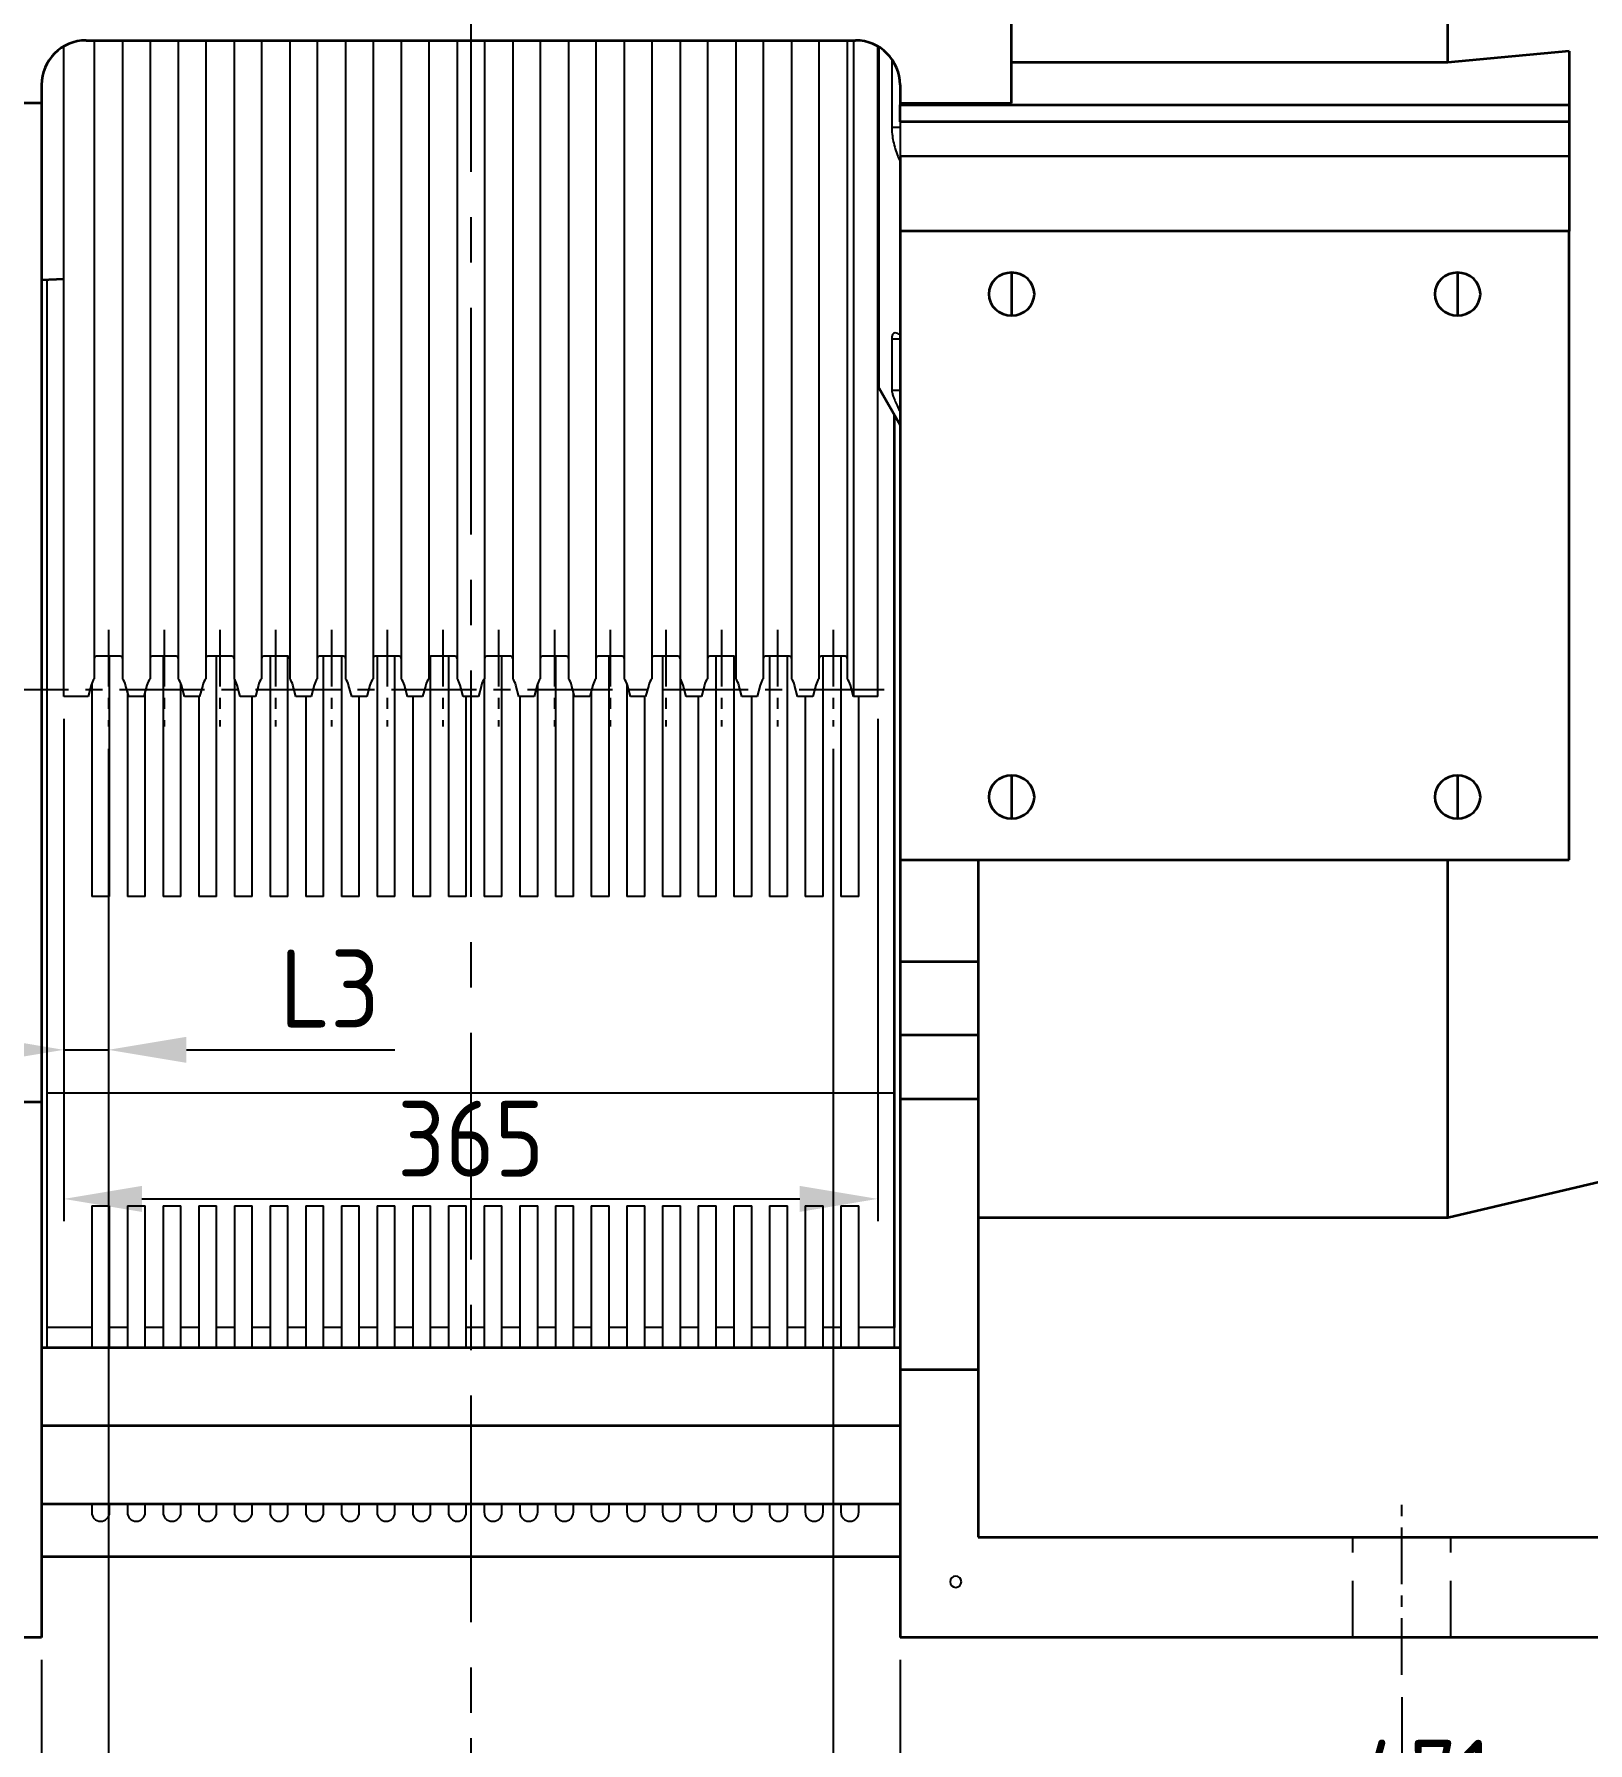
# Model space of a CAD drawing. Header units: millimetres. Extents: x -13 to 15102, y -1400 to 6249.
# Drawn here: x 3309 to 4006, y 1680 to 2446 of the extents above; entities that cross this region are included whole.
import ezdxf

# ---------------------------------------------------------------- set-up
doc = ezdxf.new("R2010")
doc.units = ezdxf.units.MM
doc.header["$LTSCALE"] = 2
for name, pattern in [('CENTER', [10.16, 6.35, -1.27, 1.27, -1.27]), ('CENTER8', [6.35, 3.96875, -0.79375, 0.79375, -0.79375]), ('DASHED', [0.75, 0.5, -0.25]), ('HIDDEN2', [4.7625, 3.175, -1.5875])]:
    doc.linetypes.add(name, pattern=pattern)
for name, color, linetype in [('1轮廓实线层', 7, 'Continuous'), ('3中心线层', 1, 'CENTER8'), ('4虚线层', 6, 'DASHED')]:
    doc.layers.add(name, color=color, linetype=linetype)
doc.styles.get("Standard").update_dxf_attribs({"font": 'isocp.shx', "height": 34, "bigfont": 'whgtxt.shx'})
doc.dimstyles.new('ISO-25', dxfattribs={"dimtxt": 34, "dimasz": 35, "dimexe": 10, "dimexo": 10, "dimgap": 10, "dimtad": 1, "dimdec": 4, "dimtxsty": 'Standard', "dimcen": 2.5, "dimclrd": 3, "dimclre": 3, "dimclrt": 2, "dimadec": 1, "dimazin": 2, "dimtfac": 1, "dimtdec": 4, "dimtmove": 0, "dimatfit": 3, "dimfxl": 1, "dimarcsym": 0})

# ---------------------------------------------------------------- blocks, each defined once
blk = doc.blocks.new('*D4363')
at = {"color": 3, "lineweight": -2}
for p, q in [((3697.4, 1716.78), (3697.4, 1626.94)), ((4168.4, 1716.78), (4168.4, 1626.94)), ((3732.4, 1636.94), (4133.4, 1636.94))]:
    blk.add_line(p, q, dxfattribs=at)
at = {"color": 3}
for points in [[(3732.4, 1642.77), (3732.4, 1631.11), (3697.4, 1636.94)], [(4133.4, 1631.11), (4133.4, 1642.77), (4168.4, 1636.94)]]:
    blk.add_solid(points, dxfattribs=at)
at = {"layer": 'Defpoints', "color": 0}
for p in [(3697.4, 1726.78), (4168.4, 1726.78), (4168.4, 1636.94)]:
    blk.add_point(p, dxfattribs=at)
at = {"color": 2, "insert": (3932.9, 1663.94), "char_height": 34, "attachment_point": 5}
blk.add_mtext('471', dxfattribs=at)
blk = doc.blocks.new('*D4364')
at = {"color": 3, "lineweight": -2}
for p, q in [((3922.4, 1700.02), (3922.4, 1540.23)), ((3504.9, 1681.71), (3504.9, 1540.23)), ((3539.9, 1550.23), (3887.4, 1550.23))]:
    blk.add_line(p, q, dxfattribs=at)
at = {"color": 3}
for points in [[(3539.9, 1556.07), (3539.9, 1544.4), (3504.9, 1550.23)], [(3887.4, 1544.4), (3887.4, 1556.07), (3922.4, 1550.23)]]:
    blk.add_solid(points, dxfattribs=at)
at = {"layer": 'Defpoints', "color": 0}
for p in [(3922.4, 1710.02), (3504.9, 1691.71), (3922.4, 1550.23)]:
    blk.add_point(p, dxfattribs=at)
at = {"color": 2, "insert": (3719.4, 1579.78), "char_height": 34, "attachment_point": 5}
blk.add_mtext('417,5', dxfattribs=at)
blk = doc.blocks.new('*D4366')
at = {"color": 3, "lineweight": -2}
for p, q in [((3102.4, 1716.78), (3102.4, 1626.94)), ((3312.4, 1716.78), (3312.4, 1626.94)), ((3137.4, 1636.94), (3277.4, 1636.94))]:
    blk.add_line(p, q, dxfattribs=at)
at = {"color": 3}
for points in [[(3137.4, 1642.77), (3137.4, 1631.11), (3102.4, 1636.94)], [(3277.4, 1631.11), (3277.4, 1642.77), (3312.4, 1636.94)]]:
    blk.add_solid(points, dxfattribs=at)
at = {"layer": 'Defpoints', "color": 0}
for p in [(3102.4, 1726.78), (3312.4, 1726.78), (3312.4, 1636.94)]:
    blk.add_point(p, dxfattribs=at)
at = {"color": 2, "insert": (3207.4, 1663.94), "char_height": 34, "attachment_point": 5}
blk.add_mtext('210', dxfattribs=at)
blk = doc.blocks.new('*D4367')
at = {"color": 3, "lineweight": -2}
for p, q in [((3152.4, 1700.02), (3152.4, 1346.4)), ((3922.4, 1700.02), (3922.4, 1346.4)), ((3187.4, 1356.4), (3887.4, 1356.4))]:
    blk.add_line(p, q, dxfattribs=at)
at = {"color": 3}
for points in [[(3187.4, 1362.24), (3187.4, 1350.57), (3152.4, 1356.4)], [(3887.4, 1350.57), (3887.4, 1362.24), (3922.4, 1356.4)]]:
    blk.add_solid(points, dxfattribs=at)
at = {"layer": 'Defpoints', "color": 0}
for p in [(3152.4, 1710.02), (3922.4, 1710.02), (3922.4, 1356.4)]:
    blk.add_point(p, dxfattribs=at)
at = {"color": 2, "insert": (3537.4, 1383.4), "char_height": 34, "attachment_point": 5}
blk.add_mtext('770%%P0.5', dxfattribs=at)
blk = doc.blocks.new('*D4368')
at = {"color": 3, "lineweight": -2}
for p, q in [((4173.4, 2029.07), (4173.4, 1231.09)), ((3102.4, 1716.78), (3102.4, 1231.09)), ((3137.4, 1241.09), (4138.4, 1241.09))]:
    blk.add_line(p, q, dxfattribs=at)
at = {"color": 3}
for points in [[(3137.4, 1246.93), (3137.4, 1235.26), (3102.4, 1241.09)], [(4138.4, 1235.26), (4138.4, 1246.93), (4173.4, 1241.09)]]:
    blk.add_solid(points, dxfattribs=at)
at = {"layer": 'Defpoints', "color": 0}
for p in [(4173.4, 2039.07), (3102.4, 1726.78), (4173.4, 1241.09)]:
    blk.add_point(p, dxfattribs=at)
at = {"color": 2, "insert": (3637.9, 1268.09), "char_height": 34, "attachment_point": 5}
blk.add_mtext('1071', dxfattribs=at)
blk = doc.blocks.new('*D4790')
at = {"color": 3, "lineweight": -2}
for p, q in [((3322.4, 2138.78), (3322.4, 1980.29)), ((3342.4, 2125.21), (3342.4, 1980.29)), ((3287.4, 1990.29), (3252.4, 1990.29)), ((3322.4, 1990.29), (3342.4, 1990.29)), ((3377.4, 1990.29), (3470.9, 1990.29))]:
    blk.add_line(p, q, dxfattribs=at)
at = {"color": 3}
for points in [[(3287.4, 1984.46), (3287.4, 1996.13), (3322.4, 1990.29)], [(3377.4, 1996.13), (3377.4, 1984.46), (3342.4, 1990.29)]]:
    blk.add_solid(points, dxfattribs=at)
at = {"layer": 'Defpoints', "color": 0}
for p in [(3322.4, 2148.78), (3342.4, 2135.21), (3342.4, 1990.29)]:
    blk.add_point(p, dxfattribs=at)
at = {"color": 2, "insert": (3441.65, 2017.79), "char_height": 34, "attachment_point": 5}
blk.add_mtext('{\\H1.029412x;\\C0;L3}', dxfattribs=at)
blk = doc.blocks.new('*D4791')
at = {"color": 3, "lineweight": -2}
for p, q in [((3342.4, 2125.21), (3342.4, 1451.25)), ((3667.4, 2125.21), (3667.4, 1451.25)), ((3377.4, 1461.25), (3632.4, 1461.25))]:
    blk.add_line(p, q, dxfattribs=at)
at = {"color": 3}
for points in [[(3377.4, 1467.09), (3377.4, 1455.42), (3342.4, 1461.25)], [(3632.4, 1455.42), (3632.4, 1467.09), (3667.4, 1461.25)]]:
    blk.add_solid(points, dxfattribs=at)
at = {"layer": 'Defpoints', "color": 0}
for p in [(3342.4, 2135.21), (3667.4, 2135.21), (3667.4, 1461.25)]:
    blk.add_point(p, dxfattribs=at)
at = {"color": 2, "insert": (3504.9, 1488.75), "char_height": 34, "attachment_point": 5}
blk.add_mtext('{\\H1.029412x;\\C0;R}x25={\\C0;L2}', dxfattribs=at)
blk = doc.blocks.new('*D4792')
at = {"color": 3, "lineweight": -2}
for p, q in [((3342.4, 2125.21), (3342.4, 1451.25)), ((3152.4, 1700.02), (3152.4, 1451.25)), ((3187.4, 1461.25), (3307.4, 1461.25))]:
    blk.add_line(p, q, dxfattribs=at)
at = {"color": 3}
for points in [[(3187.4, 1467.09), (3187.4, 1455.42), (3152.4, 1461.25)], [(3307.4, 1455.42), (3307.4, 1467.09), (3342.4, 1461.25)]]:
    blk.add_solid(points, dxfattribs=at)
at = {"layer": 'Defpoints', "color": 0}
for p in [(3342.4, 2135.21), (3152.4, 1710.02), (3342.4, 1461.25)]:
    blk.add_point(p, dxfattribs=at)
at = {"color": 2, "insert": (3247.4, 1488.25), "char_height": 34, "attachment_point": 5}
blk.add_mtext('{\\C0;L4}', dxfattribs=at)
blk = doc.blocks.new('*D4793')
at = {"color": 3, "lineweight": -2}
for p, q in [((3667.4, 2125.21), (3667.4, 1451.25)), ((3922.4, 1700.02), (3922.4, 1451.25)), ((3702.4, 1461.25), (3887.4, 1461.25))]:
    blk.add_line(p, q, dxfattribs=at)
at = {"color": 3}
for points in [[(3702.4, 1467.09), (3702.4, 1455.42), (3667.4, 1461.25)], [(3887.4, 1455.42), (3887.4, 1467.09), (3922.4, 1461.25)]]:
    blk.add_solid(points, dxfattribs=at)
at = {"layer": 'Defpoints', "color": 0}
for p in [(3667.4, 2135.21), (3922.4, 1710.02), (3922.4, 1461.25)]:
    blk.add_point(p, dxfattribs=at)
at = {"color": 2, "insert": (3794.9, 1488.75), "char_height": 34, "attachment_point": 5}
blk.add_mtext('{\\H1.029412x;\\C0;L1}', dxfattribs=at)
blk = doc.blocks.new('*D4794')
at = {"color": 3, "lineweight": -2}
for p, q in [((3322.4, 2138.78), (3322.4, 1913.45)), ((3687.4, 2138.78), (3687.4, 1913.45)), ((3357.4, 1923.45), (3652.4, 1923.45))]:
    blk.add_line(p, q, dxfattribs=at)
at = {"color": 3}
for points in [[(3357.4, 1929.28), (3357.4, 1917.62), (3322.4, 1923.45)], [(3652.4, 1917.62), (3652.4, 1929.28), (3687.4, 1923.45)]]:
    blk.add_solid(points, dxfattribs=at)
at = {"layer": 'Defpoints', "color": 0}
for p in [(3322.4, 2148.78), (3687.4, 2148.78), (3687.4, 1923.45)]:
    blk.add_point(p, dxfattribs=at)
at = {"color": 2, "insert": (3504.9, 1950.45), "char_height": 34, "attachment_point": 5}
blk.add_mtext('365', dxfattribs=at)

msp = doc.modelspace()

# ---------------------------------------------------------------- linework, layer by layer
at = {"color": 1, "linetype": 'CENTER', "ltscale": 2}
for p, q in [((3342.40466, 2178.67674), (3342.40466, 2135.21286)), ((3367.40467, 2178.67674), (3367.40467, 2135.21286)), ((3392.40467, 2178.67674), (3392.40467, 2135.21286)), ((3417.40468, 2178.67674), (3417.40468, 2135.21286)), ((3442.40465, 2178.67674), (3442.40465, 2135.21286)), ((3467.40466, 2178.67674), (3467.40466, 2135.21286)), ((3492.40467, 2178.67674), (3492.40467, 2135.21286)), ((3517.40467, 2178.67674), (3517.40467, 2135.21286)), ((3542.40468, 2178.67674), (3542.40468, 2135.21286)), ((3567.40465, 2178.67674), (3567.40465, 2135.21286)), ((3592.40466, 2178.67674), (3592.40466, 2135.21286)), ((3617.40467, 2178.67674), (3617.40467, 2135.21286)), ((3642.40467, 2178.67674), (3642.40467, 2135.21286)), ((3667.40466, 2178.67674), (3667.40466, 2135.21286))]:
    msp.add_line(p, q, dxfattribs=at)
at = {"layer": '1轮廓实线层', "lineweight": 35}
for p, q in [((3747.40466, 2414.74934), (3747.40466, 2638.81188)), ((3943.00359, 2433.00644), (3943.00359, 2526.78061)), ((3332.40463, 2442.9295), (3677.40466, 2442.9295)), ((3997.40466, 2438.10202), (3997.40466, 2413.95556)), ((3943.00359, 2433.00644), (3747.40466, 2433.00644)), ((3312.40465, 2422.92949), (3312.40465, 2414.74934)), ((3697.40467, 2422.92949), (3697.40467, 2414.74934)), ((3312.40465, 2414.74934), (3222.40468, 2414.74934)), ((3312.40465, 2414.74934), (3312.40465, 1966.78061)), ((3697.40467, 2414.74934), (3697.40467, 2413.95556)), ((3697.40467, 2413.95556), (3997.40466, 2413.95556)), ((3697.40467, 2406.43111), (3697.40467, 2413.95556)), ((3997.40466, 2413.95556), (3997.40466, 2406.43111)), ((3997.40466, 2406.43111), (3697.40467, 2406.43111)), ((3997.40466, 2406.43111), (3997.40466, 2391.04021)), ((3697.40467, 2390.86919), (3697.40467, 2357.35122)), ((3997.40466, 2390.86919), (3997.40466, 2391.04021)), ((3997.40466, 2390.86919), (3997.40466, 2357.35122)), ((3997.40466, 2357.35122), (3697.40467, 2357.35122)), ((3697.40467, 2357.35122), (3697.40467, 2075.44345)), ((3997.40466, 2075.44345), (3997.40466, 2357.35122)), ((3747.40466, 2338.7923), (3747.40466, 2319.5286)), ((3947.40466, 2338.7923), (3947.40466, 2319.5286)), ((3322.40464, 2335.89186), (3312.40465, 2335.45526)), ((3687.97456, 2286.78062), (3687.40465, 2287.65822)), ((3697.40467, 2270.44723), (3687.97456, 2286.78062)), ((3694.90465, 1970.92426), (3694.90465, 2274.77733)), ((3747.40466, 2113.26606), (3747.40466, 2094.00237)), ((3947.40466, 2113.26606), (3947.40466, 2094.00237)), ((3697.40467, 2075.44345), (3997.40466, 2075.44345)), ((3697.40467, 2075.44345), (3697.40467, 2029.75893)), ((3732.40467, 2075.44345), (3732.40467, 2029.75893)), ((3943.00359, 1914.91819), (3943.00359, 2075.44345)), ((3732.40467, 2029.75893), (3697.40467, 2029.75893)), ((3697.40467, 2029.75893), (3697.40467, 1996.84358)), ((3732.40467, 2029.75893), (3732.40467, 1996.84358)), ((3732.40467, 1996.84358), (3697.40467, 1996.84358)), ((3697.40467, 1996.84358), (3697.40467, 1968.16475)), ((3732.40467, 1996.84358), (3732.40467, 1968.16475)), ((3312.40465, 1966.78061), (3222.40468, 1966.78061)), ((3312.40465, 1966.78061), (3312.40465, 1726.7806)), ((3732.40467, 1968.16475), (3697.40467, 1968.16475)), ((3697.40467, 1968.16475), (3697.40467, 1846.7806)), ((3732.40467, 1968.16475), (3732.40467, 1846.7806)), ((3943.00359, 1914.91819), (3732.40467, 1914.91819)), ((3732.40467, 1846.7806), (3697.40467, 1846.7806)), ((3697.40467, 1846.7806), (3697.40467, 1726.7806)), ((3732.40467, 1846.7806), (3732.40467, 1771.78061)), ((3312.40465, 1821.78063), (3697.40467, 1821.78063)), ((3312.40465, 1786.7806), (3697.40467, 1786.7806)), ((3732.40467, 1771.78061), (4133.40466, 1771.78061)), ((3697.40467, 1762.9295), (3312.40465, 1762.9295)), ((3312.40465, 1726.7806), (3102.40468, 1726.7806)), ((4168.40466, 1726.7806), (3697.40467, 1726.7806))]:
    msp.add_line(p, q, dxfattribs=at)
at = {"layer": '1轮廓实线层', "color": 4}
for p, q in [((3322.40464, 2148.78062), (3322.40464, 2440.25001)), ((3336.05786, 2442.9295), (3336.05786, 2156.6507)), ((3348.75151, 2442.9295), (3348.75151, 2156.6507)), ((3361.05784, 2442.79884), (3361.05784, 2156.6507)), ((3373.75148, 2442.97002), (3373.75148, 2156.6507)), ((3386.05782, 2442.9295), (3386.05782, 2156.6507)), ((3398.75146, 2442.9295), (3398.75146, 2156.6507)), ((3411.05785, 2442.9295), (3411.05785, 2156.6507)), ((3423.75149, 2442.9295), (3423.75149, 2156.6507)), ((3436.05783, 2442.9295), (3436.05783, 2156.6507)), ((3448.75147, 2442.9295), (3448.75147, 2156.6507)), ((3461.05786, 2442.9295), (3461.05786, 2156.6507)), ((3473.75151, 2442.9295), (3473.75151, 2156.6507)), ((3486.05784, 2442.9295), (3486.05784, 2156.6507)), ((3498.75148, 2442.9295), (3498.75148, 2156.6507)), ((3511.05782, 2442.9295), (3511.05782, 2156.6507)), ((3523.75146, 2442.9295), (3523.75146, 2156.6507)), ((3536.05785, 2442.9295), (3536.05785, 2156.6507)), ((3548.75149, 2442.9295), (3548.75149, 2156.6507)), ((3561.05783, 2442.9295), (3561.05783, 2156.6507)), ((3573.75147, 2442.9295), (3573.75147, 2156.6507)), ((3586.05786, 2442.9295), (3586.05786, 2156.6507)), ((3598.75151, 2442.9295), (3598.75151, 2156.6507)), ((3611.05784, 2442.9295), (3611.05784, 2156.6507)), ((3623.75148, 2442.9295), (3623.75148, 2156.6507)), ((3636.05782, 2442.97003), (3636.05782, 2156.6507)), ((3648.75146, 2442.79884), (3648.75146, 2156.6507)), ((3661.05785, 2442.9295), (3661.05785, 2156.6507)), ((3673.75149, 2442.9295), (3673.75149, 2156.6507)), ((3676.49072, 2442.9295), (3676.49072, 2148.78062)), ((3687.40465, 2148.78062), (3687.40465, 2440.25001)), ((3347.75146, 2166.7806), (3337.05785, 2166.7806)), ((3372.7515, 2166.7806), (3362.05783, 2166.7806)), ((3397.75147, 2166.7806), (3387.05786, 2166.7806)), ((3422.75151, 2166.7806), (3412.05784, 2166.7806)), ((3447.75148, 2166.7806), (3437.05781, 2166.7806)), ((3472.75146, 2166.7806), (3462.05785, 2166.7806)), ((3497.7515, 2166.7806), (3487.05783, 2166.7806)), ((3522.75147, 2166.7806), (3512.05786, 2166.7806)), ((3547.75151, 2166.7806), (3537.05784, 2166.7806)), ((3572.75148, 2166.7806), (3562.05781, 2166.7806)), ((3597.75146, 2166.7806), (3587.05785, 2166.7806)), ((3622.7515, 2166.7806), (3612.05783, 2166.7806)), ((3647.75147, 2166.7806), (3637.05786, 2166.7806)), ((3672.75148, 2166.7806), (3662.05784, 2166.7806)), ((3334.67724, 2153.85116), (3333.31861, 2148.78062)), ((3351.4907, 2148.78062), (3350.13207, 2153.85116)), ((3359.67728, 2153.85116), (3358.31859, 2148.78062)), ((3376.49073, 2148.78062), (3375.13205, 2153.85116)), ((3384.67725, 2153.85116), (3383.31862, 2148.78062)), ((3401.49071, 2148.78062), (3400.13208, 2153.85116)), ((3409.67723, 2153.85116), (3408.3186, 2148.78062)), ((3426.49075, 2148.78062), (3425.13206, 2153.85116)), ((3434.67726, 2153.85116), (3433.31858, 2148.78062)), ((3451.49072, 2148.78062), (3450.13209, 2153.85116)), ((3459.67724, 2153.85116), (3458.31861, 2148.78062)), ((3476.4907, 2148.78062), (3475.13207, 2153.85116)), ((3484.67728, 2153.85116), (3483.31859, 2148.78062)), ((3501.49073, 2148.78062), (3500.13205, 2153.85116)), ((3509.67725, 2153.85116), (3508.31862, 2148.78062)), ((3526.49071, 2148.78062), (3525.13208, 2153.85116)), ((3534.67723, 2153.85116), (3533.3186, 2148.78062)), ((3551.49075, 2148.78062), (3550.13206, 2153.85116)), ((3559.67726, 2153.85116), (3558.31858, 2148.78062)), ((3576.49072, 2148.78062), (3575.13209, 2153.85116)), ((3584.67724, 2153.85116), (3583.31861, 2148.78062)), ((3601.4907, 2148.78062), (3600.13207, 2153.85116)), ((3609.67728, 2153.85116), (3608.31859, 2148.78062)), ((3626.49073, 2148.78062), (3625.13205, 2153.85116)), ((3634.67725, 2153.85116), (3633.31862, 2148.78062)), ((3651.49071, 2148.78062), (3650.13208, 2153.85116)), ((3659.67723, 2153.85116), (3658.3186, 2148.78062)), ((3676.49072, 2148.78062), (3675.13206, 2153.85116)), ((3333.31861, 2148.78062), (3322.40464, 2148.78062)), ((3358.31859, 2148.78062), (3351.4907, 2148.78062)), ((3383.31862, 2148.78062), (3376.49073, 2148.78062)), ((3408.3186, 2148.78062), (3401.49071, 2148.78062)), ((3433.31858, 2148.78062), (3426.49075, 2148.78062)), ((3458.31861, 2148.78062), (3451.49072, 2148.78062)), ((3483.31859, 2148.78062), (3476.4907, 2148.78062)), ((3508.31862, 2148.78062), (3501.49073, 2148.78062)), ((3533.3186, 2148.78062), (3526.49071, 2148.78062)), ((3558.31858, 2148.78062), (3551.49075, 2148.78062)), ((3583.31861, 2148.78062), (3576.49072, 2148.78062)), ((3608.31859, 2148.78062), (3601.4907, 2148.78062)), ((3633.31862, 2148.78062), (3626.49073, 2148.78062)), ((3658.3186, 2148.78062), (3651.49071, 2148.78062)), ((3687.40465, 2148.78062), (3676.49072, 2148.78062))]:
    msp.add_line(p, q, dxfattribs=at)
at = {"layer": '1轮廓实线层'}
for p, q in [((3687.97456, 2286.78062), (3687.97456, 2439.90822)), ((3693.66144, 2434.57924), (3693.66144, 2404.07137)), ((3747.40466, 2414.74934), (3697.40467, 2414.74934)), ((3697.40467, 2406.43111), (3697.40467, 2391.04021)), ((3693.66144, 2404.07137), (3697.40467, 2404.07137)), ((3997.40466, 2391.04021), (3697.40467, 2391.04021)), ((3697.40467, 2391.04021), (3697.40467, 2390.86919)), ((3997.40466, 2390.86919), (3697.40467, 2390.86919)), ((3693.66144, 2309.13996), (3693.66144, 2286.11689)), ((3693.66144, 2309.13996), (3697.40467, 2309.13996)), ((3693.66144, 2286.11689), (3697.40467, 2286.11689))]:
    msp.add_line(p, q, dxfattribs=at)
at = {"layer": '1轮廓实线层', "color": 5}
for p, q in [((3314.90465, 1970.92426), (3314.90465, 2335.56441)), ((3342.90465, 2059.06794), (3342.90465, 2166.7806)), ((3366.90464, 2166.7806), (3366.90464, 2059.06794)), ((3390.90469, 2059.06794), (3390.90469, 2166.7806)), ((3414.90468, 2166.7806), (3414.90468, 2059.06794)), ((3422.90463, 2059.06794), (3422.90463, 2166.76882)), ((3438.90466, 2059.06794), (3438.90466, 2166.7806)), ((3446.90468, 2166.7806), (3446.90468, 2059.06794)), ((3462.90465, 2166.7806), (3462.90465, 2059.06794)), ((3470.90467, 2059.06794), (3470.90467, 2166.7806)), ((3486.90464, 2059.06794), (3486.90464, 2166.76882)), ((3494.90466, 2166.7806), (3494.90466, 2059.06794)), ((3518.90465, 2059.06794), (3518.90465, 2166.7806)), ((3542.90464, 2166.7806), (3542.90464, 2059.06794)), ((3566.90469, 2059.06794), (3566.90469, 2166.7806)), ((3590.90467, 2166.7806), (3590.90467, 2059.06794)), ((3614.90466, 2059.06794), (3614.90466, 2166.7806)), ((3622.90468, 2166.76882), (3622.90468, 2059.06794)), ((3638.90465, 2166.7806), (3638.90465, 2059.06794)), ((3646.90467, 2059.06794), (3646.90467, 2166.7806)), ((3662.90464, 2059.06794), (3662.90464, 2166.7806)), ((3670.90466, 2166.7806), (3670.90466, 2059.06794)), ((3334.90463, 2154.5645), (3334.90463, 2059.06794)), ((3374.90465, 2059.06794), (3374.90465, 2154.5645)), ((3398.90464, 2156.44429), (3398.90464, 2059.06794)), ((3510.90463, 2156.44429), (3510.90463, 2059.06794)), ((3534.90468, 2059.06794), (3534.90468, 2154.5645)), ((3574.90464, 2154.5645), (3574.90464, 2059.06794)), ((3598.90463, 2059.06794), (3598.90463, 2156.44429)), ((3350.90466, 2150.96781), (3350.90466, 2059.06794)), ((3358.90468, 2059.06794), (3358.90468, 2150.96781)), ((3382.90467, 2148.78062), (3382.90467, 2059.06794)), ((3406.90466, 2059.06794), (3406.90466, 2148.78062)), ((3430.90465, 2148.78062), (3430.90465, 2059.06794)), ((3454.90464, 2059.06794), (3454.90464, 2148.78062)), ((3478.90469, 2148.78062), (3478.90469, 2059.06794)), ((3502.90468, 2059.06794), (3502.90468, 2148.78062)), ((3526.90466, 2148.78062), (3526.90466, 2059.06794)), ((3550.90465, 2059.06794), (3550.90465, 2150.96781)), ((3558.90467, 2150.96781), (3558.90467, 2059.06794)), ((3582.90466, 2059.06794), (3582.90466, 2148.78062)), ((3606.90465, 2148.78062), (3606.90465, 2059.06794)), ((3630.90464, 2059.06794), (3630.90464, 2148.78062)), ((3654.90469, 2148.78062), (3654.90469, 2059.06794)), ((3678.90467, 2059.06794), (3678.90467, 2148.78062)), ((3342.90465, 2059.06794), (3334.90463, 2059.06794)), ((3358.90468, 2059.06794), (3350.90466, 2059.06794)), ((3374.90465, 2059.06794), (3366.90464, 2059.06794)), ((3390.90469, 2059.06794), (3382.90467, 2059.06794)), ((3406.90466, 2059.06794), (3398.90464, 2059.06794)), ((3422.90463, 2059.06794), (3414.90468, 2059.06794)), ((3438.90466, 2059.06794), (3430.90465, 2059.06794)), ((3454.90464, 2059.06794), (3446.90468, 2059.06794)), ((3470.90467, 2059.06794), (3462.90465, 2059.06794)), ((3486.90464, 2059.06794), (3478.90469, 2059.06794)), ((3502.90468, 2059.06794), (3494.90466, 2059.06794)), ((3518.90465, 2059.06794), (3510.90463, 2059.06794)), ((3534.90468, 2059.06794), (3526.90466, 2059.06794)), ((3550.90465, 2059.06794), (3542.90464, 2059.06794)), ((3566.90469, 2059.06794), (3558.90467, 2059.06794)), ((3582.90466, 2059.06794), (3574.90464, 2059.06794)), ((3598.90463, 2059.06794), (3590.90467, 2059.06794)), ((3614.90466, 2059.06794), (3606.90465, 2059.06794)), ((3630.90464, 2059.06794), (3622.90468, 2059.06794)), ((3646.90467, 2059.06794), (3638.90465, 2059.06794)), ((3662.90464, 2059.06794), (3654.90469, 2059.06794)), ((3678.90467, 2059.06794), (3670.90466, 2059.06794)), ((3694.90465, 1970.92426), (3314.90465, 1970.92426)), ((3314.90465, 1865.82447), (3314.90465, 1970.92426)), ((3334.90463, 1920.41284), (3334.90463, 1865.82447)), ((3334.90463, 1920.41284), (3342.90465, 1920.41284)), ((3342.90465, 1865.82447), (3342.90465, 1920.41284)), ((3350.90466, 1920.41284), (3350.90466, 1865.82447)), ((3350.90466, 1920.41284), (3358.90468, 1920.41284)), ((3358.90468, 1865.82447), (3358.90468, 1920.41284)), ((3366.90464, 1920.41284), (3366.90464, 1865.82447)), ((3366.90464, 1920.41284), (3374.90465, 1920.41284)), ((3374.90465, 1865.82447), (3374.90465, 1920.41284)), ((3382.90467, 1920.41284), (3382.90467, 1865.82447)), ((3382.90467, 1920.41284), (3390.90469, 1920.41284)), ((3390.90469, 1865.82447), (3390.90469, 1920.41284)), ((3398.90464, 1920.41284), (3398.90464, 1865.82447)), ((3398.90464, 1920.41284), (3406.90466, 1920.41284)), ((3406.90466, 1865.82447), (3406.90466, 1920.41284)), ((3414.90468, 1920.41284), (3414.90468, 1865.82447)), ((3414.90468, 1920.41284), (3422.90463, 1920.41284)), ((3422.90463, 1865.82447), (3422.90463, 1920.41284)), ((3430.90465, 1920.41284), (3430.90465, 1865.82447)), ((3430.90465, 1920.41284), (3438.90466, 1920.41284)), ((3438.90466, 1865.82447), (3438.90466, 1920.41284)), ((3446.90468, 1920.41284), (3446.90468, 1865.82447)), ((3446.90468, 1920.41284), (3454.90464, 1920.41284)), ((3454.90464, 1865.82447), (3454.90464, 1920.41284)), ((3462.90465, 1920.41284), (3462.90465, 1865.82447)), ((3462.90465, 1920.41284), (3470.90467, 1920.41284)), ((3470.90467, 1865.82447), (3470.90467, 1920.41284)), ((3478.90469, 1920.41284), (3478.90469, 1865.82447)), ((3478.90469, 1920.41284), (3486.90464, 1920.41284)), ((3486.90464, 1865.82447), (3486.90464, 1920.41284)), ((3494.90466, 1920.41284), (3494.90466, 1865.82447)), ((3494.90466, 1920.41284), (3502.90468, 1920.41284)), ((3502.90468, 1865.82447), (3502.90468, 1920.41284)), ((3510.90463, 1920.41284), (3510.90463, 1865.82447)), ((3510.90463, 1920.41284), (3518.90465, 1920.41284)), ((3518.90465, 1865.82447), (3518.90465, 1920.41284)), ((3526.90466, 1920.41284), (3526.90466, 1865.82447)), ((3526.90466, 1920.41284), (3534.90468, 1920.41284)), ((3534.90468, 1865.82447), (3534.90468, 1920.41284)), ((3542.90464, 1920.41284), (3542.90464, 1865.82447)), ((3542.90464, 1920.41284), (3550.90465, 1920.41284)), ((3550.90465, 1865.82447), (3550.90465, 1920.41284)), ((3558.90467, 1920.41284), (3558.90467, 1865.82447)), ((3558.90467, 1920.41284), (3566.90469, 1920.41284)), ((3566.90469, 1865.82447), (3566.90469, 1920.41284)), ((3574.90464, 1920.41284), (3574.90464, 1865.82447)), ((3574.90464, 1920.41284), (3582.90466, 1920.41284)), ((3582.90466, 1865.82447), (3582.90466, 1920.41284)), ((3590.90467, 1920.41284), (3590.90467, 1865.82447)), ((3590.90467, 1920.41284), (3598.90463, 1920.41284)), ((3598.90463, 1865.82447), (3598.90463, 1920.41284)), ((3606.90465, 1920.41284), (3606.90465, 1865.82447)), ((3606.90465, 1920.41284), (3614.90466, 1920.41284)), ((3614.90466, 1865.82447), (3614.90466, 1920.41284)), ((3622.90468, 1920.41284), (3622.90468, 1865.82447)), ((3622.90468, 1920.41284), (3630.90464, 1920.41284)), ((3630.90464, 1865.82447), (3630.90464, 1920.41284)), ((3638.90465, 1920.41284), (3638.90465, 1865.82447)), ((3638.90465, 1920.41284), (3646.90467, 1920.41284)), ((3646.90467, 1865.82447), (3646.90467, 1920.41284)), ((3654.90469, 1920.41284), (3654.90469, 1865.82447)), ((3654.90469, 1920.41284), (3662.90464, 1920.41284)), ((3662.90464, 1865.82447), (3662.90464, 1920.41284)), ((3670.90466, 1920.41284), (3670.90466, 1865.82447)), ((3670.90466, 1920.41284), (3678.90467, 1920.41284)), ((3678.90467, 1865.82447), (3678.90467, 1920.41284)), ((3334.90463, 1865.82447), (3314.90465, 1865.82447)), ((3314.90465, 1856.78059), (3314.90465, 1865.82447)), ((3334.90463, 1865.82447), (3334.90463, 1856.78059)), ((3350.90466, 1865.82447), (3342.90465, 1865.82447)), ((3342.90465, 1856.78059), (3342.90465, 1865.82447)), ((3350.90466, 1865.82447), (3350.90466, 1856.78059)), ((3366.90464, 1865.82447), (3358.90468, 1865.82447)), ((3358.90468, 1856.78059), (3358.90468, 1865.82447)), ((3366.90464, 1865.82447), (3366.90464, 1856.78059)), ((3382.90467, 1865.82447), (3374.90465, 1865.82447)), ((3374.90465, 1856.78059), (3374.90465, 1865.82447)), ((3382.90467, 1865.82447), (3382.90467, 1856.78059)), ((3398.90464, 1865.82447), (3390.90469, 1865.82447)), ((3390.90469, 1856.78059), (3390.90469, 1865.82447)), ((3398.90464, 1865.82447), (3398.90464, 1856.78059)), ((3414.90468, 1865.82447), (3406.90466, 1865.82447)), ((3406.90466, 1856.78059), (3406.90466, 1865.82447)), ((3414.90468, 1865.82447), (3414.90468, 1856.78059)), ((3430.90465, 1865.82447), (3422.90463, 1865.82447)), ((3422.90463, 1856.78059), (3422.90463, 1865.82447)), ((3430.90465, 1865.82447), (3430.90465, 1856.78059)), ((3446.90468, 1865.82447), (3438.90466, 1865.82447)), ((3438.90466, 1856.78059), (3438.90466, 1865.82447)), ((3446.90468, 1865.82447), (3446.90468, 1856.78059)), ((3462.90465, 1865.82447), (3454.90464, 1865.82447)), ((3454.90464, 1856.78059), (3454.90464, 1865.82447)), ((3462.90465, 1865.82447), (3462.90465, 1856.78059)), ((3478.90469, 1865.82447), (3470.90467, 1865.82447)), ((3470.90467, 1856.78059), (3470.90467, 1865.82447)), ((3478.90469, 1865.82447), (3478.90469, 1856.78059)), ((3494.90466, 1865.82447), (3486.90464, 1865.82447)), ((3486.90464, 1856.78059), (3486.90464, 1865.82447)), ((3494.90466, 1865.82447), (3494.90466, 1856.78059)), ((3510.90463, 1865.82447), (3502.90468, 1865.82447)), ((3502.90468, 1856.78059), (3502.90468, 1865.82447)), ((3510.90463, 1865.82447), (3510.90463, 1856.78059)), ((3526.90466, 1865.82447), (3518.90465, 1865.82447)), ((3518.90465, 1856.78059), (3518.90465, 1865.82447)), ((3526.90466, 1865.82447), (3526.90466, 1856.78059)), ((3542.90464, 1865.82447), (3534.90468, 1865.82447)), ((3534.90468, 1856.78059), (3534.90468, 1865.82447)), ((3542.90464, 1865.82447), (3542.90464, 1856.78059)), ((3558.90467, 1865.82447), (3550.90465, 1865.82447)), ((3550.90465, 1856.78059), (3550.90465, 1865.82447)), ((3558.90467, 1865.82447), (3558.90467, 1856.78059)), ((3574.90464, 1865.82447), (3566.90469, 1865.82447)), ((3566.90469, 1856.78059), (3566.90469, 1865.82447)), ((3574.90464, 1865.82447), (3574.90464, 1856.78059)), ((3590.90467, 1865.82447), (3582.90466, 1865.82447)), ((3582.90466, 1856.78059), (3582.90466, 1865.82447)), ((3590.90467, 1865.82447), (3590.90467, 1856.78059)), ((3606.90465, 1865.82447), (3598.90463, 1865.82447)), ((3598.90463, 1856.78059), (3598.90463, 1865.82447)), ((3606.90465, 1865.82447), (3606.90465, 1856.78059)), ((3622.90468, 1865.82447), (3614.90466, 1865.82447)), ((3614.90466, 1856.78059), (3614.90466, 1865.82447)), ((3622.90468, 1865.82447), (3622.90468, 1856.78059)), ((3638.90465, 1865.82447), (3630.90464, 1865.82447)), ((3630.90464, 1856.78059), (3630.90464, 1865.82447)), ((3638.90465, 1865.82447), (3638.90465, 1856.78059)), ((3654.90469, 1865.82447), (3646.90467, 1865.82447)), ((3646.90467, 1856.78059), (3646.90467, 1865.82447)), ((3654.90469, 1865.82447), (3654.90469, 1856.78059)), ((3670.90466, 1865.82447), (3662.90464, 1865.82447)), ((3662.90464, 1856.78059), (3662.90464, 1865.82447)), ((3670.90466, 1865.82447), (3670.90466, 1856.78059)), ((3694.90465, 1865.82447), (3678.90467, 1865.82447)), ((3678.90467, 1856.78059), (3678.90467, 1865.82447)), ((3694.90465, 1856.78059), (3694.90465, 1865.82447)), ((3334.90463, 1786.7806), (3334.90463, 1782.92948)), ((3342.90465, 1782.92948), (3342.90465, 1786.7806)), ((3350.90466, 1786.7806), (3350.90466, 1782.92948)), ((3358.90468, 1782.92948), (3358.90468, 1786.7806)), ((3366.90464, 1786.7806), (3366.90464, 1782.92948)), ((3374.90465, 1782.92948), (3374.90465, 1786.7806)), ((3382.90467, 1786.7806), (3382.90467, 1782.92948)), ((3390.90469, 1782.92948), (3390.90469, 1786.7806)), ((3398.90464, 1786.7806), (3398.90464, 1782.92948)), ((3406.90466, 1782.92948), (3406.90466, 1786.7806)), ((3414.90468, 1786.7806), (3414.90468, 1782.92948)), ((3422.90463, 1782.92948), (3422.90463, 1786.7806)), ((3430.90465, 1786.7806), (3430.90465, 1782.92948)), ((3438.90466, 1782.92948), (3438.90466, 1786.7806)), ((3446.90468, 1786.7806), (3446.90468, 1782.92948)), ((3454.90464, 1782.92948), (3454.90464, 1786.7806)), ((3462.90465, 1786.7806), (3462.90465, 1782.92948)), ((3470.90467, 1782.92948), (3470.90467, 1786.7806)), ((3478.90469, 1786.7806), (3478.90469, 1782.92948)), ((3486.90464, 1782.92948), (3486.90464, 1786.7806)), ((3494.90466, 1786.7806), (3494.90466, 1782.92948)), ((3502.90468, 1782.92948), (3502.90468, 1786.7806)), ((3510.90463, 1786.7806), (3510.90463, 1782.92948)), ((3518.90465, 1782.92948), (3518.90465, 1786.7806)), ((3526.90466, 1786.7806), (3526.90466, 1782.92948)), ((3534.90468, 1782.92948), (3534.90468, 1786.7806)), ((3542.90464, 1786.7806), (3542.90464, 1782.92948)), ((3550.90465, 1782.92948), (3550.90465, 1786.7806)), ((3558.90467, 1786.7806), (3558.90467, 1782.92948)), ((3566.90469, 1782.92948), (3566.90469, 1786.7806)), ((3574.90464, 1786.7806), (3574.90464, 1782.92948)), ((3582.90466, 1782.92948), (3582.90466, 1786.7806)), ((3590.90467, 1786.7806), (3590.90467, 1782.92948)), ((3598.90463, 1782.92948), (3598.90463, 1786.7806)), ((3606.90465, 1786.7806), (3606.90465, 1782.92948)), ((3614.90466, 1782.92948), (3614.90466, 1786.7806)), ((3622.90468, 1786.7806), (3622.90468, 1782.92948)), ((3630.90464, 1782.92948), (3630.90464, 1786.7806)), ((3638.90465, 1786.7806), (3638.90465, 1782.92948)), ((3646.90467, 1782.92948), (3646.90467, 1786.7806)), ((3654.90469, 1786.7806), (3654.90469, 1782.92948)), ((3662.90464, 1782.92948), (3662.90464, 1786.7806)), ((3670.90466, 1786.7806), (3670.90466, 1782.92948)), ((3678.90467, 1782.92948), (3678.90467, 1786.7806))]:
    msp.add_line(p, q, dxfattribs=at)
at = {"layer": '1轮廓实线层', "color": 5, "lineweight": 35}
msp.add_line((3694.90465, 1865.82447), (3694.90465, 1970.92426), dxfattribs=at)
at = {"layer": '1轮廓实线层', "color": 0, "lineweight": 35}
msp.add_line((3312.40465, 1856.78059), (3697.40467, 1856.78059), dxfattribs=at)
at = {"layer": '1轮廓实线层', "lineweight": 35, "flags": 128}
for points in [[(3997.40466, 2438.10202), (3966.94054, 2435.2479), (3943.00359, 2433.00644)], [(3747.40466, 2338.7923), (3745.40498, 2338.60723), (3743.48216, 2338.05912), (3741.71006, 2337.16904), (3740.15682, 2335.9712), (3738.88209, 2334.51161), (3737.93491, 2332.84639), (3737.35162, 2331.03952), (3737.15465, 2329.16044), (3737.35162, 2327.28136), (3737.93491, 2325.47449), (3738.88209, 2323.80927), (3740.15682, 2322.3497), (3741.71006, 2321.15186), (3743.48216, 2320.26178), (3745.40498, 2319.71367), (3747.40466, 2319.5286)], [(3747.40466, 2319.5286), (3749.40433, 2319.71367), (3751.32718, 2320.26178), (3753.09925, 2321.15186), (3754.65249, 2322.3497), (3755.92723, 2323.80927), (3756.87443, 2325.47449), (3757.4577, 2327.28136), (3757.65466, 2329.16044), (3757.4577, 2331.03952), (3756.87443, 2332.84639), (3755.92723, 2334.51161), (3754.65249, 2335.9712), (3753.09925, 2337.16904), (3751.32718, 2338.05912), (3749.40433, 2338.60723), (3747.40466, 2338.7923)], [(3947.40466, 2338.7923), (3945.40498, 2338.60723), (3943.48215, 2338.05912), (3941.71006, 2337.16904), (3940.15681, 2335.9712), (3938.88209, 2334.51161), (3937.9349, 2332.84639), (3937.35161, 2331.03952), (3937.15466, 2329.16044), (3937.35161, 2327.28136), (3937.9349, 2325.47449), (3938.88209, 2323.80927), (3940.15681, 2322.3497), (3941.71006, 2321.15186), (3943.48215, 2320.26178), (3945.40498, 2319.71367), (3947.40466, 2319.5286)], [(3947.40466, 2319.5286), (3949.40434, 2319.71367), (3951.32717, 2320.26178), (3953.09926, 2321.15186), (3954.65251, 2322.3497), (3955.92723, 2323.80927), (3956.87442, 2325.47449), (3957.45771, 2327.28136), (3957.65466, 2329.16044), (3957.45771, 2331.03952), (3956.87442, 2332.84639), (3955.92723, 2334.51161), (3954.65251, 2335.9712), (3953.09926, 2337.16904), (3951.32717, 2338.05912), (3949.40434, 2338.60723), (3947.40466, 2338.7923)], [(3747.40466, 2113.26606), (3745.40498, 2113.08098), (3743.48216, 2112.53289), (3741.71006, 2111.64281), (3740.15682, 2110.44497), (3738.88209, 2108.9854), (3737.93491, 2107.32016), (3737.35162, 2105.51331), (3737.15465, 2103.63421), (3737.35162, 2101.75515), (3737.93491, 2099.94826), (3738.88209, 2098.28306), (3740.15682, 2096.82346), (3741.71006, 2095.62561), (3743.48216, 2094.73554), (3745.40498, 2094.18744), (3747.40466, 2094.00237)], [(3747.40466, 2094.00237), (3749.40433, 2094.18744), (3751.32718, 2094.73554), (3753.09925, 2095.62561), (3754.65249, 2096.82346), (3755.92723, 2098.28306), (3756.87443, 2099.94826), (3757.4577, 2101.75515), (3757.65466, 2103.63421), (3757.4577, 2105.51331), (3756.87443, 2107.32016), (3755.92723, 2108.9854), (3754.65249, 2110.44497), (3753.09925, 2111.64281), (3751.32718, 2112.53289), (3749.40433, 2113.08098), (3747.40466, 2113.26606)], [(3947.40466, 2113.26606), (3945.40498, 2113.08098), (3943.48215, 2112.53289), (3941.71006, 2111.64281), (3940.15681, 2110.44497), (3938.88209, 2108.9854), (3937.9349, 2107.32016), (3937.35161, 2105.51331), (3937.15466, 2103.63421), (3937.35161, 2101.75515), (3937.9349, 2099.94826), (3938.88209, 2098.28306), (3940.15681, 2096.82346), (3941.71006, 2095.62561), (3943.48215, 2094.73554), (3945.40498, 2094.18744), (3947.40466, 2094.00237)], [(3947.40466, 2094.00237), (3949.40434, 2094.18744), (3951.32717, 2094.73554), (3953.09926, 2095.62561), (3954.65251, 2096.82346), (3955.92723, 2098.28306), (3956.87442, 2099.94826), (3957.45771, 2101.75515), (3957.65466, 2103.63421), (3957.45771, 2105.51331), (3956.87442, 2107.32016), (3955.92723, 2108.9854), (3954.65251, 2110.44497), (3953.09926, 2111.64281), (3951.32717, 2112.53289), (3949.40434, 2113.08098), (3947.40466, 2113.26606)], [(4127.61312, 1958.52113), (4024.23186, 1934.10325), (3943.00359, 1914.91819)]]:
    msp.add_lwpolyline(points, dxfattribs=at)
at = {"layer": '1轮廓实线层', "lineweight": 35}
for centre, start, end in [((3332.40466, 2422.9295), 90, 180), ((3677.40466, 2422.9295), 0, 90)]:
    msp.add_arc(centre, 20, start, end, dxfattribs=at)
at = {"layer": '1轮廓实线层', "color": 4}
for centre, radius, start, end in [((3337.05783, 2165.78061), 1, 90, 180), ((3347.75149, 2165.78061), 1, 0, 90), ((3362.05783, 2165.78061), 1, 90, 180), ((3372.75149, 2165.78061), 1, 0, 90), ((3387.05783, 2165.78061), 1, 90, 180), ((3397.75149, 2165.78061), 1, 0, 90), ((3412.05783, 2165.78061), 1, 90, 180), ((3422.75149, 2165.78061), 1, 0, 90), ((3437.05783, 2165.78061), 1, 90, 180), ((3447.75149, 2165.78061), 1, 0, 90), ((3462.05783, 2165.78061), 1, 90, 180), ((3472.75149, 2165.78061), 1, 0, 90), ((3487.05783, 2165.78061), 1, 90, 180), ((3497.75149, 2165.78061), 1, 0, 90), ((3512.05783, 2165.78061), 1, 90, 180), ((3522.75149, 2165.78061), 1, 0, 90), ((3537.05783, 2165.78061), 1, 90, 180), ((3547.75149, 2165.78061), 1, 0, 90), ((3562.05783, 2165.78061), 1, 90, 180), ((3572.75149, 2165.78061), 1, 0, 90), ((3587.05783, 2165.78061), 1, 90, 180), ((3597.75149, 2165.78061), 1, 0, 90), ((3612.05783, 2165.78061), 1, 90, 180), ((3622.75149, 2165.78061), 1, 0, 90), ((3637.05783, 2165.78061), 1, 90, 180), ((3647.75149, 2165.78061), 1, 0, 90), ((3662.05783, 2165.78061), 1, 90, 180), ((3672.75149, 2165.78061), 1, 0, 90), ((3342.40466, 2151.78061), 8, 142.5, 165), ((3342.40466, 2151.78061), 8, 15, 37.5), ((3367.40466, 2151.78061), 8, 142.5, 165), ((3367.40466, 2151.78061), 8, 15, 37.5), ((3392.40466, 2151.78061), 8, 142.5, 165), ((3392.40466, 2151.78061), 8, 15, 37.5), ((3417.40466, 2151.78061), 8, 142.5, 165), ((3417.40466, 2151.78061), 8, 15, 37.5), ((3442.40466, 2151.78061), 8, 142.5, 165), ((3442.40466, 2151.78061), 8, 15, 37.5), ((3467.40466, 2151.78061), 8, 142.5, 165), ((3467.40466, 2151.78061), 8, 15, 37.5), ((3492.40466, 2151.78061), 8, 142.5, 165), ((3492.40466, 2151.78061), 8, 15, 37.5), ((3517.40466, 2151.78061), 8, 142.5, 165), ((3517.40466, 2151.78061), 8, 15, 37.5), ((3542.40466, 2151.78061), 8, 142.5, 165), ((3542.40466, 2151.78061), 8, 15, 37.5), ((3567.40466, 2151.78061), 8, 142.5, 165), ((3567.40466, 2151.78061), 8, 15, 37.5), ((3592.40466, 2151.78061), 8, 142.5, 165), ((3592.40466, 2151.78061), 8, 15, 37.5), ((3617.40466, 2151.78061), 8, 142.5, 165), ((3617.40466, 2151.78061), 8, 15, 37.5), ((3642.40466, 2151.78061), 8, 142.5, 165), ((3642.40466, 2151.78061), 8, 15, 37.5), ((3667.40466, 2151.78061), 8, 142.5, 165), ((3667.40466, 2151.78061), 8, 15, 37.5)]:
    msp.add_arc(centre, radius, start, end, dxfattribs=at)
at = {"layer": '1轮廓实线层', "color": 5}
for centre, start, end in [((3338.90466, 1782.9295), 180, 270), ((3338.90466, 1782.9295), 270, 0), ((3354.90466, 1782.9295), 180, 270), ((3354.90466, 1782.9295), 270, 0), ((3370.90466, 1782.9295), 180, 270), ((3370.90466, 1782.9295), 270, 0), ((3386.90466, 1782.9295), 180, 270), ((3386.90466, 1782.9295), 270, 0), ((3402.90466, 1782.9295), 180, 270), ((3402.90466, 1782.9295), 270, 0), ((3418.90466, 1782.9295), 180, 270), ((3418.90466, 1782.9295), 270, 0), ((3434.90466, 1782.9295), 180, 270), ((3434.90466, 1782.9295), 270, 0), ((3450.90466, 1782.9295), 180, 270), ((3450.90466, 1782.9295), 270, 0), ((3466.90466, 1782.9295), 180, 270), ((3466.90466, 1782.9295), 270, 0), ((3482.90466, 1782.9295), 180, 270), ((3482.90466, 1782.9295), 270, 0), ((3498.90466, 1782.9295), 180, 270), ((3498.90466, 1782.9295), 270, 0), ((3514.90466, 1782.9295), 180, 270), ((3514.90466, 1782.9295), 270, 0), ((3530.90466, 1782.9295), 180, 270), ((3530.90466, 1782.9295), 270, 0), ((3546.90466, 1782.9295), 180, 270), ((3546.90466, 1782.9295), 270, 0), ((3562.90466, 1782.9295), 180, 270), ((3562.90466, 1782.9295), 270, 0), ((3578.90466, 1782.9295), 180, 270), ((3578.90466, 1782.9295), 270, 0), ((3594.90466, 1782.9295), 180, 270), ((3594.90466, 1782.9295), 270, 0), ((3610.90466, 1782.9295), 180, 270), ((3610.90466, 1782.9295), 270, 0), ((3626.90466, 1782.9295), 180, 270), ((3626.90466, 1782.9295), 270, 0), ((3642.90466, 1782.9295), 180, 270), ((3642.90466, 1782.9295), 270, 0), ((3658.90466, 1782.9295), 180, 270), ((3658.90466, 1782.9295), 270, 0), ((3674.90466, 1782.9295), 180, 270), ((3674.90466, 1782.9295), 270, 0)]:
    msp.add_arc(centre, 4, start, end, dxfattribs=at)
at = {"layer": '1轮廓实线层'}
for start, end in [(0, 180), (180, 0)]:
    msp.add_arc((3722.40466, 1751.78061), 2.5, start, end, dxfattribs=at)
for points, knots in [([(3693.66144, 2404.07137), (3693.69782, 2403.03678), (3693.77068, 2400.96452), (3694.34158, 2397.61545), (3695.21206, 2394.26089), (3696.24592, 2391.2184), (3697.0548, 2389.41008), (3697.40467, 2388.62791)], [0, 0, 0, 0, 0.209527411, 0.419679764, 0.629055815, 0.839552329, 1, 1, 1, 1]), ([(3697.40467, 2310.86426), (3697.05963, 2311.08095), (3696.25588, 2311.58573), (3695.22346, 2311.80268), (3694.34817, 2311.53214), (3693.77193, 2310.6982), (3693.69826, 2309.65922), (3693.66144, 2309.13996)], [0, 0, 0, 0, 0.158122946, 0.368334878, 0.578185651, 0.789181974, 1, 1, 1, 1]), ([(3693.66144, 2286.11689), (3693.69782, 2285.75047), (3693.77068, 2285.01655), (3694.34158, 2283.23914), (3695.21206, 2281.06275), (3696.24593, 2278.7612), (3697.0548, 2277.1242), (3697.40467, 2276.41613)], [0, 0, 0, 0, 0.209526744, 0.419679218, 0.629054751, 0.839551073, 1, 1, 1, 1])]:
    msp.add_open_spline(points, degree=3, knots=knots, dxfattribs=at)
at = {"layer": '3中心线层', "linetype": 'CENTER', "ltscale": 8}
msp.add_line((3504.90468, 3298.36379), (3504.90468, 1691.70641), dxfattribs=at)
at = {"layer": '3中心线层', "linetype": 'CENTER', "ltscale": 3}
msp.add_line((3690.32415, 2151.78061), (3301.51412, 2151.78061), dxfattribs=at)
at = {"layer": '3中心线层', "linetype": 'CENTER', "ltscale": 2}
msp.add_line((3922.40466, 1710.0213), (3922.40466, 1790.79228), dxfattribs=at)
at = {"layer": '4虚线层', "color": 2, "linetype": 'HIDDEN2', "ltscale": 4}
for p, q in [((3900.40466, 1726.7806), (3900.40466, 1771.78061)), ((3944.40466, 1726.7806), (3944.40466, 1771.78061))]:
    msp.add_line(p, q, dxfattribs=at)

# ---------------------------------------------------------------- dimensions: what is measured, and where the dimension line sits
at = {"color": 0}
dim = msp.add_linear_dim(base=(3342.40466, 1990.29201), p1=(3322.40464, 2148.78062), p2=(3342.40466, 2135.21286), text='{\\H1.029412x;\\C0;L3}', dimstyle='ISO-25', override={"dimtxsty": 'Standard', "dimtolj": 0}, dxfattribs=at)
dim.commit()
dim.dimension.update_dxf_attribs({"geometry": '*D4790', "text_midpoint": (3441.65466, 1990.29201), "dimtype": 160})
at = {"color": 2}
dim = msp.add_linear_dim(base=(3687.40465, 1923.44964), p1=(3322.40464, 2148.78062), p2=(3687.40465, 2148.78062), dimstyle='ISO-25', dxfattribs=at)
dim.commit()
dim.dimension.update_dxf_attribs({"geometry": '*D4794', "text_midpoint": (3504.90465, 1950.44964)})
at = {"color": 0}
for base, p1, p2, text, picture, middle in [((3342.40466, 1461.25291), (3152.40466, 1710.0213), (3342.40466, 2135.21286), '{\\C0;L4}', '*D4792', (3247.40466, 1488.25291)), ((3667.40466, 1461.25291), (3342.40466, 2135.21286), (3667.40466, 2135.21286), '{\\H1.029412x;\\C0;R}x25={\\C0;L2}', '*D4791', (3504.90466, 1488.75291)), ((3922.40466, 1356.40246), (3152.40466, 1710.0213), (3922.40466, 1710.0213), '<>%%P0.5', '*D4367', (3537.40466, 1383.40246))]:
    dim = msp.add_linear_dim(base=base, p1=p1, p2=p2, text=text, dimstyle='ISO-25', override={"dimtxsty": 'Standard', "dimtolj": 0}, dxfattribs=at)
    dim.commit()
    dim.dimension.update_dxf_attribs({"geometry": picture, "text_midpoint": middle})
dim = msp.add_linear_dim(base=(3922.40466, 1461.25291), p1=(3667.40466, 2135.21286), p2=(3922.40466, 1710.0213), text='{\\H1.029412x;\\C0;L1}', dimstyle='ISO-25', override={"dimtxsty": 'Standard', "dimtolj": 0})
dim.commit()
dim.dimension.update_dxf_attribs({"geometry": '*D4793', "text_midpoint": (3794.90466, 1488.75291)})
for base, p1, p2, picture, middle in [((4173.40466, 1241.09177), (3102.40468, 1726.7806), (4173.40466, 2039.06903), '*D4368', (3637.90467, 1268.09177)), ((3312.40465, 1636.94124), (3102.40468, 1726.7806), (3312.40465, 1726.7806), '*D4366', (3207.40466, 1663.94124)), ((4168.40466, 1636.94124), (3697.40467, 1726.7806), (4168.40466, 1726.7806), '*D4363', (3932.90467, 1663.94124))]:
    dim = msp.add_linear_dim(base=base, p1=p1, p2=p2, dimstyle='ISO-25', dxfattribs=at)
    dim.commit()
    dim.dimension.update_dxf_attribs({"geometry": picture, "text_midpoint": middle})
dim = msp.add_linear_dim(base=(3922.40466, 1550.23261), p1=(3504.90468, 1691.70641), p2=(3922.40466, 1710.0213), dimstyle='ISO-25', dxfattribs=at)
dim.commit()
dim.dimension.update_dxf_attribs({"geometry": '*D4364', "text_midpoint": (3719.40467, 1550.23261), "dimtype": 160})

doc.saveas('drawing.dxf')
